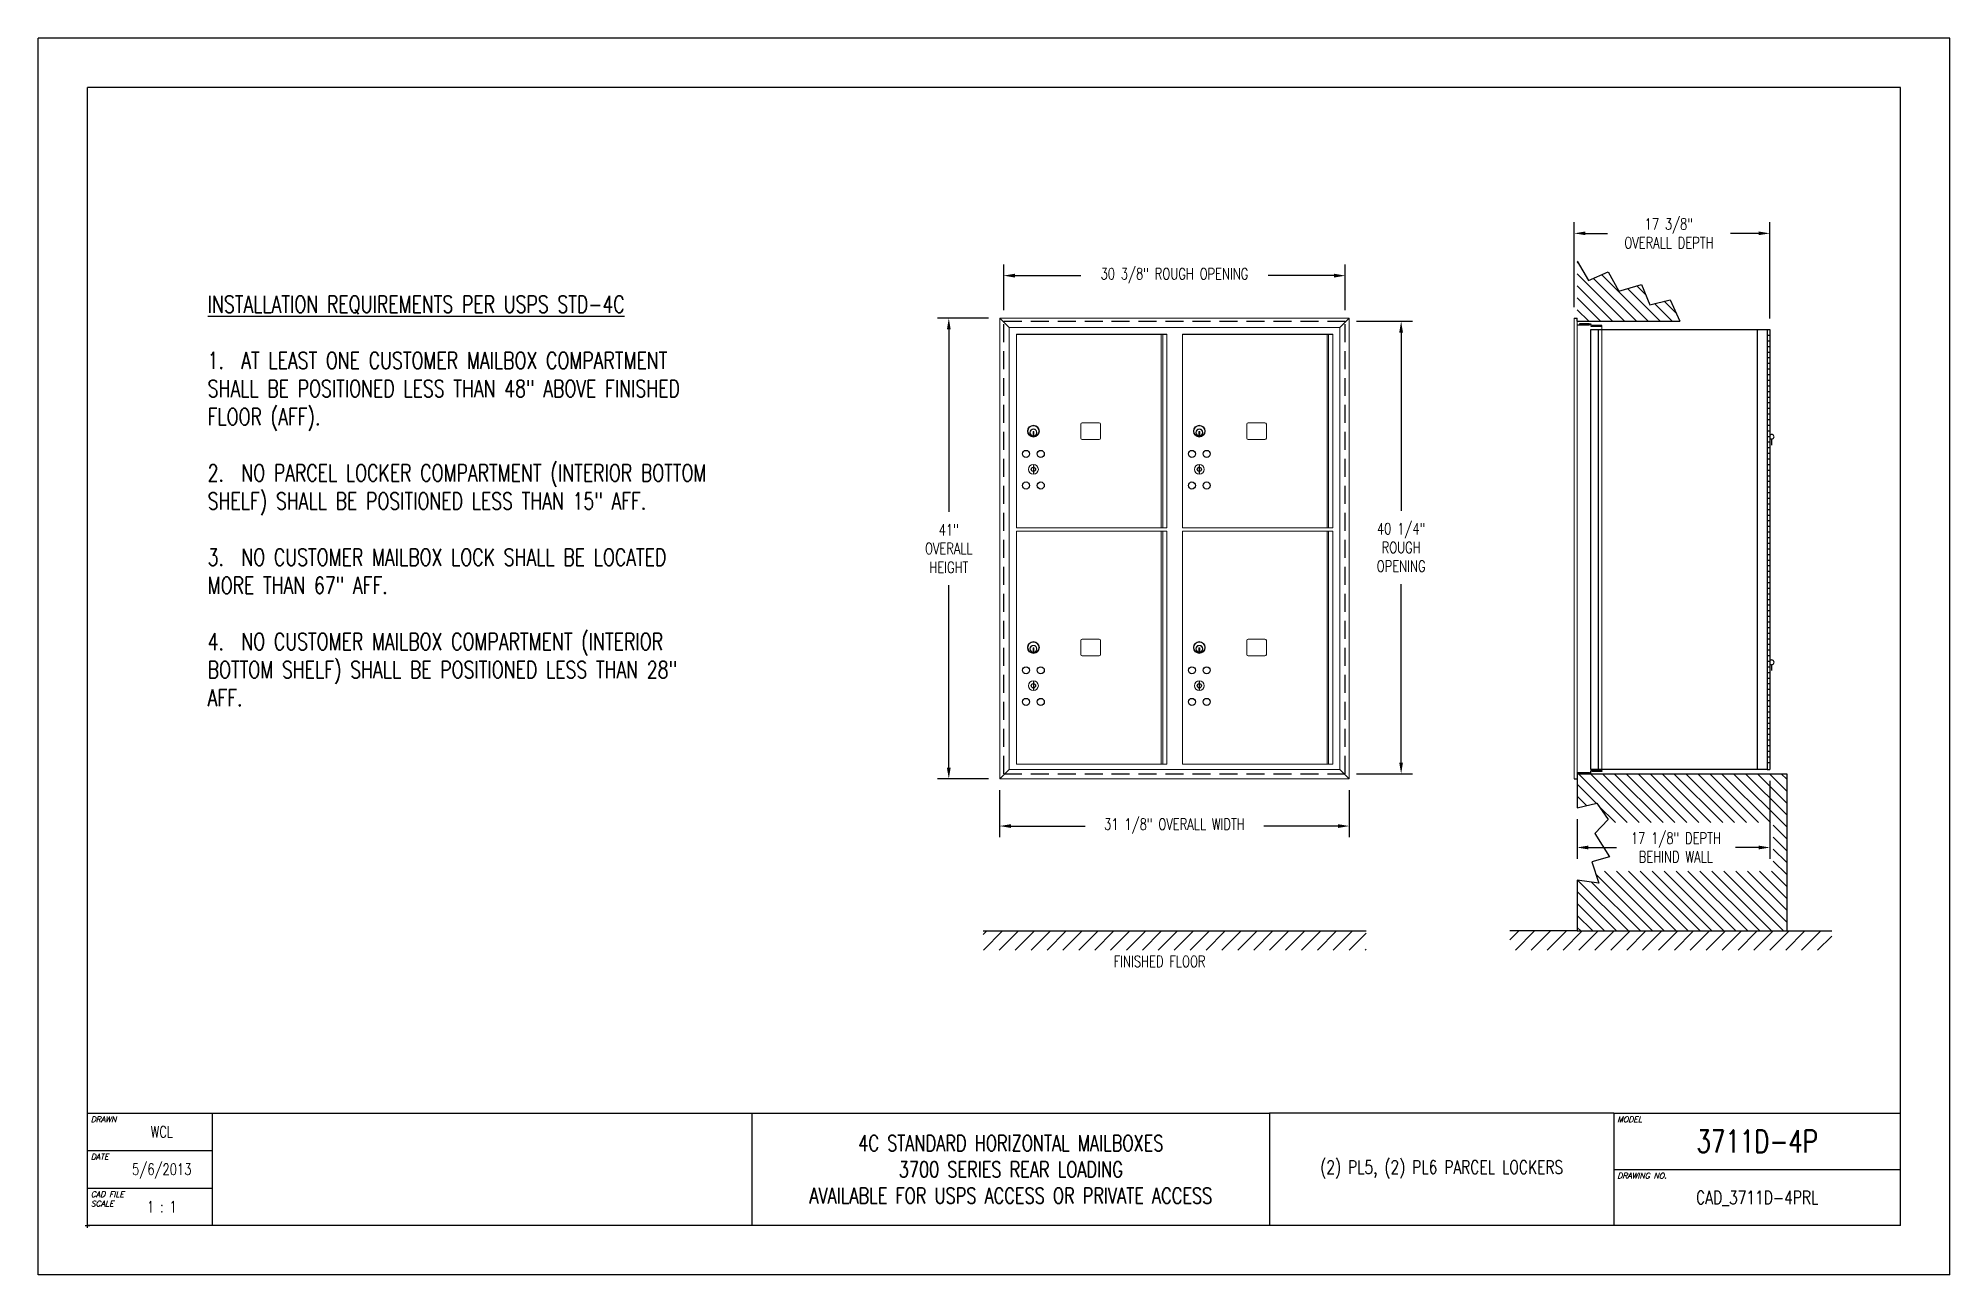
# Model space of a CAD drawing. Header units: inches. Extents: x 0 to 170, y 0 to 110.
import ezdxf
from ezdxf.enums import TextEntityAlignment as Align

# ---------------------------------------------------------------- set-up
doc = ezdxf.new("R2010")
doc.units = ezdxf.units.IN
doc.header["$MEASUREMENT"] = 0
doc.header["$PDMODE"] = 2
doc.header["$PDSIZE"] = 0.2
doc.linetypes.add('HIDDEN', pattern=[0.075, 0.05, -0.025])
doc.styles.add('Simplex Italic', font='SIMPLEX.shx', dxfattribs={"oblique": 15, "height": 3})
doc.styles.get("Standard").update_dxf_attribs({"font": 'simplex.shx', "width": 0.75})
doc.dimstyles.get("Standard").update_dxf_attribs({"dimtxt": 1, "dimasz": 1, "dimexe": 1, "dimexo": 1, "dimgap": 1, "dimtad": 0, "dimtih": 1, "dimtoh": 1, "dimdec": 3, "dimzin": 0, "dimdsep": 46, "dimlunit": 5, "dimtxsty": 'Standard', "dimcen": 0, "dimadec": 0, "dimazin": 0, "dimtfac": 1, "dimtdec": 3, "dimtofl": 0, "dimtmove": 0, "dimatfit": 3, "dimfxl": 1, "dimfrac": 2, "dimtolj": 1, "dimtzin": 0, "dimarcsym": 0})

# ---------------------------------------------------------------- blocks, each defined once
blk = doc.blocks.new('*D11')
at = {"color": 0, "lineweight": -2, "transparency": 16777216}
for p, q in [((136.6, 86.09), (136.6, 93.64)), ((154, 85.08), (154, 93.64)), ((137.6, 92.64), (139.56, 92.64)), ((153, 92.64), (150.49, 92.64))]:
    blk.add_line(p, q, dxfattribs=at)
at = {"color": 0, "lineweight": -3, "transparency": 16777216}
for points in [[(137.6, 92.81), (137.6, 92.48), (136.6, 92.64)], [(153, 92.81), (153, 92.48), (154, 92.64)]]:
    blk.add_solid(points, dxfattribs=at)
at = {"layer": 'Defpoints', "color": 0, "lineweight": -3, "transparency": 16777216}
for p in [(154, 92.64), (136.6, 85.09), (154, 84.08)]:
    blk.add_point(p, dxfattribs=at)
at = {"color": 0, "lineweight": -3, "transparency": 16777216, "insert": (145.02, 92.64), "char_height": 1, "attachment_point": 5}
blk.add_mtext('\\A1;17 3/8"\\POVERALL DEPTH', dxfattribs=at)
blk = doc.blocks.new('*D12')
at = {"color": 0, "lineweight": -2, "transparency": 16777216}
for p, q in [((154, 43.95), (154, 37.01)), ((136.86, 40.53), (136.86, 37.01)), ((137.86, 38.01), (140.36, 38.01)), ((153, 38.01), (150.93, 38.01))]:
    blk.add_line(p, q, dxfattribs=at)
at = {"color": 0, "lineweight": -3, "transparency": 16777216}
for points in [[(137.86, 38.18), (137.86, 37.84), (136.86, 38.01)], [(153, 38.18), (153, 37.84), (154, 38.01)]]:
    blk.add_solid(points, dxfattribs=at)
at = {"layer": 'Defpoints', "color": 0, "lineweight": -3, "transparency": 16777216}
for p in [(154, 44.95), (136.86, 41.53), (154, 38.01)]:
    blk.add_point(p, dxfattribs=at)
at = {"color": 0, "lineweight": -3, "transparency": 16777216, "insert": (145.64, 38.01), "char_height": 1, "attachment_point": 5}
blk.add_mtext('\\A1;17 1/8" DEPTH\\PBEHIND WALL', dxfattribs=at)
blk = doc.blocks.new('*D7')
at = {"color": 0, "lineweight": -2, "transparency": 16777216}
for p, q in [((84.5, 85.09), (79.98, 85.09)), ((80.98, 84.09), (80.98, 67.86)), ((80.98, 45.12), (80.98, 61.34)), ((84.5, 44.12), (79.98, 44.12))]:
    blk.add_line(p, q, dxfattribs=at)
at = {"color": 0, "lineweight": -3, "transparency": 16777216}
for points in [[(80.81, 84.09), (81.15, 84.09), (80.98, 85.09)], [(80.81, 45.12), (81.15, 45.12), (80.98, 44.12)]]:
    blk.add_solid(points, dxfattribs=at)
at = {"layer": 'Defpoints', "color": 0, "lineweight": -3, "transparency": 16777216}
for p in [(85.5, 85.09), (80.98, 44.12), (85.5, 44.12)]:
    blk.add_point(p, dxfattribs=at)
at = {"color": 0, "lineweight": -3, "transparency": 16777216, "insert": (80.98, 64.6), "char_height": 1, "attachment_point": 5}
blk.add_mtext('\\A1;41"\\POVERALL\\PHEIGHT', dxfattribs=at)
blk = doc.blocks.new('*D8')
at = {"color": 0, "lineweight": -2, "transparency": 16777216}
for p, q in [((85.5, 43.12), (85.5, 38.92)), ((116.6, 43.12), (116.6, 38.92)), ((86.5, 39.92), (93.11, 39.92)), ((115.6, 39.92), (109, 39.92))]:
    blk.add_line(p, q, dxfattribs=at)
at = {"color": 0, "lineweight": -3, "transparency": 16777216}
for points in [[(86.5, 40.08), (86.5, 39.75), (85.5, 39.92)], [(115.6, 40.08), (115.6, 39.75), (116.6, 39.92)]]:
    blk.add_solid(points, dxfattribs=at)
at = {"layer": 'Defpoints', "color": 0, "lineweight": -3, "transparency": 16777216}
for p in [(85.5, 44.12), (116.6, 44.12), (116.6, 39.92)]:
    blk.add_point(p, dxfattribs=at)
at = {"color": 0, "lineweight": -3, "transparency": 16777216, "insert": (101.05, 39.92), "char_height": 1, "attachment_point": 5}
blk.add_mtext('\\A1;31 1/8" OVERALL WIDTH', dxfattribs=at)
blk = doc.blocks.new('*D9')
at = {"color": 0, "lineweight": -2, "transparency": 16777216}
for p, q in [((85.86, 85.82), (85.86, 89.88)), ((86.86, 88.88), (92.71, 88.88)), ((115.24, 88.88), (109.39, 88.88)), ((116.24, 85.82), (116.24, 89.88))]:
    blk.add_line(p, q, dxfattribs=at)
at = {"color": 0, "lineweight": -3, "transparency": 16777216}
for points in [[(86.86, 89.05), (86.86, 88.71), (85.86, 88.88)], [(115.24, 89.05), (115.24, 88.71), (116.24, 88.88)]]:
    blk.add_solid(points, dxfattribs=at)
at = {"layer": 'Defpoints', "color": 0, "lineweight": -3, "transparency": 16777216}
for p in [(116.24, 88.88), (85.86, 84.82), (116.24, 84.82)]:
    blk.add_point(p, dxfattribs=at)
at = {"color": 0, "lineweight": -3, "transparency": 16777216, "insert": (101.05, 88.88), "char_height": 1, "attachment_point": 5}
blk.add_mtext('\\A1;30 3/8" ROUGH OPENING', dxfattribs=at)
blk = doc.blocks.new('*D10')
at = {"color": 0, "lineweight": -2, "transparency": 16777216}
for p, q in [((117.24, 84.82), (122.21, 84.82)), ((121.21, 83.82), (121.21, 67.96)), ((121.21, 45.57), (121.21, 61.44)), ((117.24, 44.57), (122.21, 44.57))]:
    blk.add_line(p, q, dxfattribs=at)
at = {"color": 0, "lineweight": -3, "transparency": 16777216}
for points in [[(121.04, 83.82), (121.37, 83.82), (121.21, 84.82)], [(121.04, 45.57), (121.37, 45.57), (121.21, 44.57)]]:
    blk.add_solid(points, dxfattribs=at)
at = {"layer": 'Defpoints', "color": 0, "lineweight": -3, "transparency": 16777216}
for p in [(116.24, 84.82), (116.24, 44.57), (121.21, 44.57)]:
    blk.add_point(p, dxfattribs=at)
at = {"color": 0, "lineweight": -3, "transparency": 16777216, "insert": (121.21, 64.7), "char_height": 1, "attachment_point": 5}
blk.add_mtext('\\A1;40 1/4"\\PROUGH\\POPENING', dxfattribs=at)

msp = doc.modelspace()

# ---------------------------------------------------------------- hatches: boundary and pattern name
at = {"lineweight": -3}
h = msp.add_hatch(dxfattribs=at)
h.set_pattern_fill('ANSI31', color=256, scale=6, angle=90, style=0)
h.set_pattern_definition([(135, (-1592.3547, -327.4679), (-0.5303301, -0.5303301), [])])
h.paths.add_polyline_path([(140.5763, 87.5116), (139.6144, 89.213), (137.8756, 88.4363), (136.865, 90.1746), (136.865, 84.8237), (146.0074, 84.8237), (145.1267, 86.7349), (143.3139, 86.291), (142.574, 88.1034)])
h = msp.add_hatch(dxfattribs=at)
h.set_pattern_fill('ANSI31', color=256, scale=6, angle=90, style=0)
h.set_pattern_definition([(135, (-1592.3547, -313.4679), (-0.5303301, -0.5303301), [])])
h.paths.add_polyline_path([(136.865, 44.5737), (136.865, 44.1167), (136.865, 41.5332), (138.6064, 41.9677), (139.606, 40.489), (139.3722, 40.2391), (154.3008, 40.2391), (154.3008, 35.9012), (138.4392, 35.9012), (138.7877, 34.8385), (136.865, 35.0952), (136.865, 30.5837), (155.5, 30.5837), (155.5, 44.5737)])
h = msp.add_hatch(dxfattribs=at)
h.set_pattern_fill('ANSI31', scale=8, style=0)
h.set_pattern_definition([(45, (-1411.8278, -181.4914), (-0.7071068, 0.7071068), [])])
h.paths.add_polyline_path([(118.1, 28.8733), (118.1, 30.5837), (84.0404, 30.5837), (84.0404, 28.8733)])
h = msp.add_hatch(dxfattribs=at)
h.set_pattern_fill('ANSI31', scale=8, style=0)
h.set_pattern_definition([(45, (-1425.3278, -181.4914), (-0.7071068, 0.7071068), [])])
h.paths.add_polyline_path([(130.865, 30.5837), (130.865, 28.8733), (159.5, 28.8733), (159.5, 30.5837), (153.5, 30.5837), (136.865, 30.5837)])

# ---------------------------------------------------------------- linework, layer by layer
at = {"color": 7}
for p, q in [((0, 0), (0, 110)), ((170, 110), (0, 110)), ((170, 0), (170, 110)), ((4.375, 4.375), (4.375, 105.625)), ((165.625, 105.625), (4.375, 105.625)), ((165.625, 4.375), (165.625, 105.625)), ((15.505, 4.375), (15.505, 14.375)), ((63.5, 4.375), (63.5, 14.375)), ((4.375, 11.045), (15.505, 11.045)), ((140.125, 9.375), (165.625, 9.375)), ((4.375, 7.715), (15.505, 7.715)), ((165.625, 4.375), (4.375, 4.375)), ((170, 0), (0, 0))]:
    msp.add_line(p, q, dxfattribs=at)
at = {"color": 7, "lineweight": -3}
for p, q in [((136.865, 90.1746), (137.8756, 88.4363)), ((137.8756, 88.4363), (139.6144, 89.213)), ((139.6144, 89.213), (140.5763, 87.5116)), ((140.5763, 87.5116), (142.574, 88.1034)), ((142.574, 88.1034), (143.3139, 86.291)), ((143.3139, 86.291), (145.1267, 86.7349)), ((145.1267, 86.7349), (146.0074, 84.8237)), ((136.6, 85.0867), (136.865, 85.0867)), ((136.865, 84.8237), (136.865, 85.0867)), ((136.865, 84.8237), (146.0074, 84.8237)), ((136.865, 84.5187), (137.95, 84.5187)), ((137.07, 84.5827), (137.07, 84.5187)), ((137.93, 84.5827), (137.07, 84.5827)), ((137.93, 84.5187), (137.93, 84.5827)), ((137.95, 84.5867), (138.07, 84.5867)), ((137.95, 84.5867), (137.95, 84.5187)), ((138.07, 84.5867), (138.07, 84.3747)), ((138.07, 84.3747), (139.07, 84.3747)), ((138.07, 84.3747), (139.07, 84.3747)), ((138.07, 44.9487), (138.07, 84.0837)), ((138.07, 84.0837), (153.75, 84.0837)), ((139.05, 84.4387), (138.19, 84.4387)), ((138.19, 84.4387), (138.19, 84.3747)), ((138.77, 44.9487), (138.77, 84.0837)), ((139.05, 84.3747), (139.05, 84.4387)), ((152.875, 84.0837), (152.875, 44.9487)), ((153.75, 84.0837), (153.75, 44.9487)), ((153.75, 84.0837), (153.75, 44.9487)), ((154, 84.0837), (154, 44.9487)), ((136.865, 44.6847), (137.95, 44.6847)), ((136.865, 44.5737), (155.5, 44.5737)), ((136.865, 44.5737), (136.865, 41.5332)), ((137.07, 44.6207), (137.07, 44.6847)), ((137.93, 44.6207), (137.07, 44.6207)), ((137.93, 44.6847), (137.93, 44.6207)), ((137.95, 44.6167), (137.95, 44.6847)), ((137.95, 44.6167), (138.07, 44.6167)), ((153.75, 44.9487), (138.07, 44.9487)), ((138.07, 44.9487), (139.07, 44.9487)), ((138.07, 44.6167), (138.07, 44.8287)), ((138.07, 44.8287), (139.07, 44.8287)), ((138.19, 44.7647), (138.19, 44.8287)), ((139.05, 44.7647), (138.19, 44.7647)), ((139.05, 44.8287), (139.05, 44.7647)), ((155.5, 44.5737), (155.5, 30.5837)), ((136.6, 44.1167), (136.865, 44.1167)), ((136.865, 35.0952), (136.865, 30.5837)), ((84.0404, 30.5837), (118.1, 30.5837)), ((136.865, 30.5837), (130.865, 30.5837)), ((136.865, 30.5837), (155.5, 30.5837)), ((155.5, 30.5837), (159.5, 30.5837))]:
    msp.add_line(p, q, dxfattribs=at)
at = {"color": 7, "linetype": 'Continuous', "lineweight": 15}
for p, q in [((85.504, 85.0867), (116.6, 85.0867)), ((85.504, 44.1167), (85.504, 85.0867)), ((85.504, 85.0867), (116.6, 85.0867)), ((85.504, 85.0867), (86.336, 84.2547)), ((116.6, 85.0867), (115.768, 84.2547)), ((116.6, 85.0867), (116.6, 44.1167)), ((136.6, 85.0867), (136.6, 44.1167)), ((136.865, 85.0867), (136.865, 44.1167)), ((86.336, 44.9487), (86.336, 84.2547)), ((86.336, 84.2547), (115.768, 84.2547)), ((87.007, 83.6637), (100.382, 83.6637)), ((87.007, 83.6637), (87.007, 66.4337)), ((99.8632, 83.6637), (99.8632, 66.4337)), ((100.004, 83.6637), (100.004, 66.4337)), ((100.382, 66.4337), (100.382, 83.6637)), ((101.761, 83.6637), (115.136, 83.6637)), ((101.761, 83.6637), (101.761, 66.4337)), ((114.6172, 83.6637), (114.6172, 66.4337)), ((114.758, 83.6637), (114.758, 66.4337)), ((115.136, 66.4337), (115.136, 83.6637)), ((115.768, 84.2547), (115.768, 44.9487)), ((139.07, 84.3747), (139.07, 44.8287)), ((88.477, 75.0287), (88.477, 74.7287)), ((88.537, 75.0287), (88.477, 75.0287)), ((88.537, 74.7287), (88.537, 75.0287)), ((92.722, 75.6737), (92.722, 74.4237)), ((94.347, 75.7987), (92.847, 75.7987)), ((94.472, 74.4237), (94.472, 75.6737)), ((103.291, 75.0287), (103.231, 75.0287)), ((103.231, 75.0287), (103.231, 74.7287)), ((103.291, 74.7287), (103.291, 75.0287)), ((107.476, 75.6737), (107.476, 74.4237)), ((109.101, 75.7987), (107.601, 75.7987)), ((109.226, 74.4237), (109.226, 75.6737)), ((88.477, 74.7287), (88.537, 74.7287)), ((92.847, 74.2987), (94.347, 74.2987)), ((103.231, 74.7287), (103.291, 74.7287)), ((107.601, 74.2987), (109.101, 74.2987)), ((87.007, 66.4337), (100.382, 66.4337)), ((101.761, 66.4337), (115.136, 66.4337)), ((87.007, 66.1637), (87.007, 45.4337)), ((87.007, 66.1637), (100.382, 66.1637)), ((99.8632, 66.1637), (99.8632, 45.4337)), ((100.004, 66.1637), (100.004, 45.4337)), ((100.382, 45.4337), (100.382, 66.1637)), ((101.761, 66.1637), (101.761, 45.4337)), ((101.761, 66.1637), (115.136, 66.1637)), ((114.6172, 66.1637), (114.6172, 45.4337)), ((114.758, 66.1637), (114.758, 45.4337)), ((115.136, 45.4337), (115.136, 66.1637)), ((92.722, 56.4237), (92.722, 55.1737)), ((94.347, 56.5487), (92.847, 56.5487)), ((94.472, 55.1737), (94.472, 56.4237)), ((107.476, 56.4237), (107.476, 55.1737)), ((109.101, 56.5487), (107.601, 56.5487)), ((109.226, 55.1737), (109.226, 56.4237)), ((88.537, 55.7787), (88.477, 55.7787)), ((88.477, 55.7787), (88.477, 55.4787)), ((88.477, 55.4787), (88.537, 55.4787)), ((88.537, 55.4787), (88.537, 55.7787)), ((92.847, 55.0487), (94.347, 55.0487)), ((103.291, 55.7787), (103.231, 55.7787)), ((103.231, 55.7787), (103.231, 55.4787)), ((103.231, 55.4787), (103.291, 55.4787)), ((103.291, 55.4787), (103.291, 55.7787)), ((107.601, 55.0487), (109.101, 55.0487)), ((85.504, 44.1167), (86.336, 44.9487)), ((115.768, 44.9487), (86.336, 44.9487)), ((87.007, 45.4337), (100.382, 45.4337)), ((101.761, 45.4337), (115.136, 45.4337)), ((116.6, 44.1167), (115.768, 44.9487)), ((116.6, 44.1167), (85.504, 44.1167))]:
    msp.add_line(p, q, dxfattribs=at)
at = {"color": 7, "linetype": 'HIDDEN', "lineweight": -3, "ltscale": 32}
for p, q in [((85.8645, 84.8237), (116.2395, 84.8237)), ((85.8645, 44.5737), (85.8645, 84.8237)), ((116.2395, 44.5737), (116.2395, 84.8237)), ((85.8645, 44.5737), (116.2395, 44.5737))]:
    msp.add_line(p, q, dxfattribs=at)
at = {"lineweight": -3}
for p, q in [((87.007, 83.6637), (100.382, 83.6637)), ((101.761, 83.6637), (115.136, 83.6637)), ((153.75, 84.0837), (154, 84.0837)), ((153.75, 83.5837), (154, 83.5837)), ((153.75, 83.0837), (154, 83.0837)), ((153.75, 82.5837), (154, 82.5837)), ((153.75, 82.0837), (154, 82.0837)), ((153.75, 81.5837), (154, 81.5837)), ((153.75, 81.0837), (154, 81.0837)), ((153.75, 80.5837), (154, 80.5837)), ((153.75, 80.0837), (154, 80.0837)), ((153.75, 79.5837), (154, 79.5837)), ((153.75, 79.0837), (154, 79.0837)), ((153.75, 78.5837), (154, 78.5837)), ((153.75, 78.0837), (154, 78.0837)), ((153.75, 77.5837), (154, 77.5837)), ((153.75, 77.0837), (154, 77.0837)), ((153.75, 76.5837), (154, 76.5837)), ((153.75, 76.0837), (154, 76.0837)), ((153.75, 75.5837), (154, 75.5837)), ((153.75, 75.0837), (154, 75.0837)), ((153.75, 74.5837), (154, 74.5837)), ((153.75, 74.0837), (154, 74.0837)), ((153.75, 73.5837), (154, 73.5837)), ((154.16, 74.3412), (154.16, 73.8112)), ((88.507, 72.0862), (88.507, 71.2112)), ((103.261, 72.0862), (103.261, 71.2112)), ((153.75, 73.0837), (154, 73.0837)), ((153.75, 72.5837), (154, 72.5837)), ((153.75, 72.0837), (154, 72.0837)), ((153.75, 71.5837), (154, 71.5837)), ((153.75, 71.0837), (154, 71.0837)), ((153.75, 70.5837), (154, 70.5837)), ((153.75, 70.0837), (154, 70.0837)), ((153.75, 69.5837), (154, 69.5837)), ((153.75, 69.0837), (154, 69.0837)), ((153.75, 68.5837), (154, 68.5837)), ((153.75, 68.0837), (154, 68.0837)), ((153.75, 67.5837), (154, 67.5837)), ((153.75, 67.0837), (154, 67.0837)), ((153.75, 66.5837), (154, 66.5837)), ((153.75, 66.0837), (154, 66.0837)), ((153.75, 65.5837), (154, 65.5837)), ((153.75, 65.0837), (154, 65.0837)), ((153.75, 64.5837), (154, 64.5837)), ((153.75, 64.0837), (154, 64.0837)), ((153.75, 63.5837), (154, 63.5837)), ((153.75, 63.0837), (154, 63.0837)), ((153.75, 62.5837), (154, 62.5837)), ((153.75, 62.0837), (154, 62.0837)), ((153.75, 61.5837), (154, 61.5837)), ((153.75, 61.0837), (154, 61.0837)), ((153.75, 60.5837), (154, 60.5837)), ((153.75, 60.0837), (154, 60.0837)), ((153.75, 59.5837), (154, 59.5837)), ((153.75, 59.0837), (154, 59.0837)), ((153.75, 58.5837), (154, 58.5837)), ((153.75, 58.0837), (154, 58.0837)), ((153.75, 57.5837), (154, 57.5837)), ((153.75, 57.0837), (154, 57.0837)), ((153.75, 56.5837), (154, 56.5837)), ((153.75, 56.0837), (154, 56.0837)), ((153.75, 55.5837), (154, 55.5837)), ((153.75, 55.0837), (154, 55.0837)), ((153.75, 54.5837), (154, 54.5837)), ((88.507, 52.8362), (88.507, 51.9612)), ((103.261, 52.8362), (103.261, 51.9612)), ((153.75, 54.0837), (154, 54.0837)), ((153.75, 53.5837), (154, 53.5837)), ((153.75, 53.0837), (154, 53.0837)), ((154.16, 54.2712), (154.16, 53.7412)), ((153.75, 52.5837), (154, 52.5837)), ((153.75, 52.0837), (154, 52.0837)), ((153.75, 51.5837), (154, 51.5837)), ((153.75, 51.0837), (154, 51.0837)), ((153.75, 50.5837), (154, 50.5837)), ((153.75, 50.0837), (154, 50.0837)), ((153.75, 49.5837), (154, 49.5837)), ((153.75, 49.0837), (154, 49.0837)), ((153.75, 48.5837), (154, 48.5837)), ((153.75, 48.0837), (154, 48.0837)), ((153.75, 47.5837), (154, 47.5837)), ((153.75, 47.0837), (154, 47.0837)), ((153.75, 46.5837), (154, 46.5837)), ((153.75, 46.0837), (154, 46.0837)), ((153.75, 45.5837), (154, 45.5837)), ((153.75, 44.9487), (154, 44.9487)), ((136.865, 41.5332), (138.6064, 41.9677)), ((138.6064, 41.9677), (139.606, 40.489)), ((139.606, 40.489), (138.4465, 39.2501)), ((138.4465, 39.2501), (139.7259, 37.172)), ((139.7259, 37.172), (138.1666, 36.7324)), ((138.1666, 36.7324), (138.7877, 34.8385)), ((138.7877, 34.8385), (136.865, 35.0952)), ((4.375, 14.375), (15.505, 14.375)), ((15.505, 14.375), (63.5, 14.375)), ((63.5, 14.375), (109.5, 14.375)), ((140.125, 14.375), (109.5, 14.375)), ((109.5, 14.375), (109.5, 4.375)), ((140.125, 14.375), (165.625, 14.375)), ((140.125, 14.375), (140.125, 4.375))]:
    msp.add_line(p, q, dxfattribs=at)
at = {"color": 7, "linetype": 'Continuous', "lineweight": 15, "extrusion": (5.3509e-15, 5.31746e-15, -1)}
for centre, radius in [((-88.507, 75.0487), 0.525), ((-88.507, 75.0487), 0.485), ((-88.507, 74.9287), 0.3), ((-103.261, 75.0487), 0.525), ((-103.261, 75.0487), 0.485), ((-103.261, 74.9287), 0.3), ((-88.507, 55.7987), 0.525), ((-88.507, 55.7987), 0.485), ((-103.261, 55.7987), 0.525), ((-103.261, 55.7987), 0.485), ((-88.507, 55.6787), 0.3), ((-103.261, 55.6787), 0.3)]:
    msp.add_circle(centre, radius, dxfattribs=at)
at = {"color": 7, "linetype": 'Continuous', "lineweight": 15}
for centre, radius in [((88.507, 74.9287), 0.31), ((88.507, 74.9287), 0.285), ((103.261, 74.9287), 0.31), ((103.261, 74.9287), 0.285), ((88.507, 71.6487), 0.4375), ((103.261, 71.6487), 0.4375), ((88.507, 55.6787), 0.31), ((88.507, 55.6787), 0.285), ((103.261, 55.6787), 0.31), ((103.261, 55.6787), 0.285), ((88.507, 52.3987), 0.4375), ((103.261, 52.3987), 0.4375)]:
    msp.add_circle(centre, radius, dxfattribs=at)
at = {"color": 7, "lineweight": -3}
for centre in [(87.8488, 73.0237), (89.1613, 73.0237), (102.6028, 73.0237), (103.9153, 73.0237), (87.8488, 70.2112), (89.1613, 70.2112), (102.6028, 70.2112), (103.9153, 70.2112), (87.8488, 53.7737), (89.1613, 53.7737), (102.6028, 53.7737), (103.9153, 53.7737), (87.8488, 50.9612), (89.1613, 50.9612), (102.6028, 50.9612), (103.9153, 50.9612)]:
    msp.add_circle(centre, 0.3125, dxfattribs=at)
at = {"lineweight": -3}
for centre in [(88.507, 71.6487), (103.261, 71.6487), (88.507, 52.3987), (103.261, 52.3987)]:
    msp.add_circle(centre, 0.1875, dxfattribs=at)
at = {"color": 7, "linetype": 'Continuous', "lineweight": 15}
for centre, start, end in [((92.847, 75.6737), 90, 180), ((94.347, 75.6737), 0, 90), ((107.601, 75.6737), 90, 180), ((109.101, 75.6737), 0, 90), ((92.847, 74.4237), 180, 270), ((94.347, 74.4237), 270, 360), ((107.601, 74.4237), 180, 270), ((109.101, 74.4237), 270, 360), ((92.847, 56.4237), 90, 180), ((94.347, 56.4237), 0, 90), ((107.601, 56.4237), 90, 180), ((109.101, 56.4237), 0, 90), ((92.847, 55.1737), 180, 270), ((94.347, 55.1737), 270, 360), ((107.601, 55.1737), 180, 270), ((109.101, 55.1737), 270, 360)]:
    msp.add_arc(centre, 0.125, start, end, dxfattribs=at)
at = {"lineweight": -3}
for centre in [(154.16, 74.5512), (154.16, 54.4812)]:
    msp.add_arc(centre, 0.21, 220.367594, 139.632406, dxfattribs=at)
msp.add_point((4.375, 4.375), dxfattribs=at)

# ---------------------------------------------------------------- texts
at = {"color": 7, "style": 'Simplex Italic', "oblique": 15}
for s, p in [('DRAWN', (4.675, 14.075)), ('MODEL', (140.425, 14.075)), ('DATE', (4.675, 10.745)), ('DRAWING NO.', (140.425, 9.065))]:
    msp.add_text(s, height=0.5, dxfattribs=at).set_placement(p, align=Align.TOP_LEFT)
at = {"color": 7, "width": 0.75}
for s, height, p in [('WCL', 1, (10.9912, 12.71)), ('5/6/2013', 1, (10.9912, 9.385)), ('CAD_3711D-4PRL', 1.2, (152.875, 6.875)), ('1 : 1', 1, (10.9912, 6.05))]:
    msp.add_text(s, height=height, dxfattribs=at).set_placement(p, align=Align.MIDDLE_CENTER)
at = {"color": 7, "insert": (15.0714, 87.0834), "char_height": 1.5, "width": 48.496496, "attachment_point": 1}
msp.add_mtext('{\\LINSTALLATION REQUIREMENTS PER USPS STD-4C}\\P\\P1.  AT LEAST ONE CUSTOMER MAILBOX COMPARTMENT SHALL BE POSITIONED LESS THAN 48" ABOVE FINISHED FLOOR (AFF).\\P\\P2.  NO PARCEL LOCKER COMPARTMENT (INTERIOR BOTTOM SHELF) SHALL BE POSITIONED LESS THAN 15" AFF.\\P\\P3.  NO CUSTOMER MAILBOX LOCK SHALL BE LOCATED MORE THAN 67" AFF.\\P\\P4.  NO CUSTOMER MAILBOX COMPARTMENT (INTERIOR BOTTOM SHELF) SHALL BE POSITIONED LESS THAN 28" AFF.', dxfattribs=at)
at = {"color": 7, "lineweight": -3}
for s, insert, char_height, width, attachment_point in [('FINISHED FLOOR', (95.6415, 28.3775), 1, 19.392164, 1), ('3711D-4P', (152.875, 12.875), 2, 15.53206, 2)]:
    msp.add_mtext(s, dxfattribs=dict(at, insert=insert, char_height=char_height, width=width, attachment_point=attachment_point))
at = {"lineweight": -3, "attachment_point": 5}
for s, insert, char_height, width in [('4C STANDARD HORIZONTAL MAILBOXES\\P3700 SERIES REAR LOADING\\PAVAILABLE FOR USPS ACCESS OR PRIVATE ACCESS                                                    ', (86.5, 9.375), 1.4, 55.324242), ('(2) PL5, (2) PL6 PARCEL LOCKERS                                                  ', (124.8125, 9.375), 1.2, 32.585839)]:
    msp.add_mtext(s, dxfattribs=dict(at, insert=insert, char_height=char_height, width=width))
at = {"color": 7, "lineweight": -3, "insert": (4.675, 7.415), "char_height": 0.5, "width": 6.133886, "attachment_point": 1, "style": 'Simplex Italic'}
msp.add_mtext('CAD FILE\\PSCALE', dxfattribs=at)

# ---------------------------------------------------------------- dimensions: what is measured, and where the dimension line sits
at = {"lineweight": -3}
dim = msp.add_linear_dim(base=(154, 92.6435), p1=(136.6, 85.0867), p2=(154, 84.0837), text='<>\\POVERALL DEPTH', dimstyle='Standard', override={"dimpost": '"'}, dxfattribs=at)
dim.commit()
dim.dimension.update_dxf_attribs({"geometry": '*D11', "text_midpoint": (145.0239, 92.6435), "dimtype": 160})
at = {"color": 7, "lineweight": -3}
for base, p1, p2, text, picture, middle in [((116.2395, 88.879), (85.8645, 84.8237), (116.2395, 84.8237), '<> ROUGH OPENING', '*D9', (101.052, 88.879)), ((116.6, 39.9181), (85.504, 44.1167), (116.6, 44.1167), '<> OVERALL WIDTH', '*D8', (101.052, 39.9181))]:
    dim = msp.add_linear_dim(base=base, p1=p1, p2=p2, text=text, dimstyle='Standard', override={"dimpost": '"'}, dxfattribs=at)
    dim.commit()
    dim.dimension.update_dxf_attribs({"geometry": picture, "text_midpoint": middle})
for base, p1, p2, text, picture, middle in [((80.981, 44.1167), (85.504, 85.0867), (85.504, 44.1167), '<>\\POVERALL\\PHEIGHT', '*D7', (80.981, 64.6017)), ((121.2082, 44.5737), (116.2395, 84.8237), (116.2395, 44.5737), '<>\\PROUGH\\POPENING', '*D10', (121.2082, 64.6987))]:
    dim = msp.add_linear_dim(base=base, p1=p1, p2=p2, angle=90, text=text, dimstyle='Standard', override={"dimpost": '"'}, dxfattribs=at)
    dim.commit()
    dim.dimension.update_dxf_attribs({"geometry": picture, "text_midpoint": middle})
dim = msp.add_linear_dim(base=(154, 38.0112), p1=(136.865, 41.5332), p2=(154, 44.9487), text='<> DEPTH\\PBEHIND WALL', dimstyle='Standard', override={"dimpost": '"'}, dxfattribs=at)
dim.commit()
dim.dimension.update_dxf_attribs({"geometry": '*D12', "text_midpoint": (145.6433, 38.0112), "dimtype": 160})

doc.saveas('drawing.dxf')
